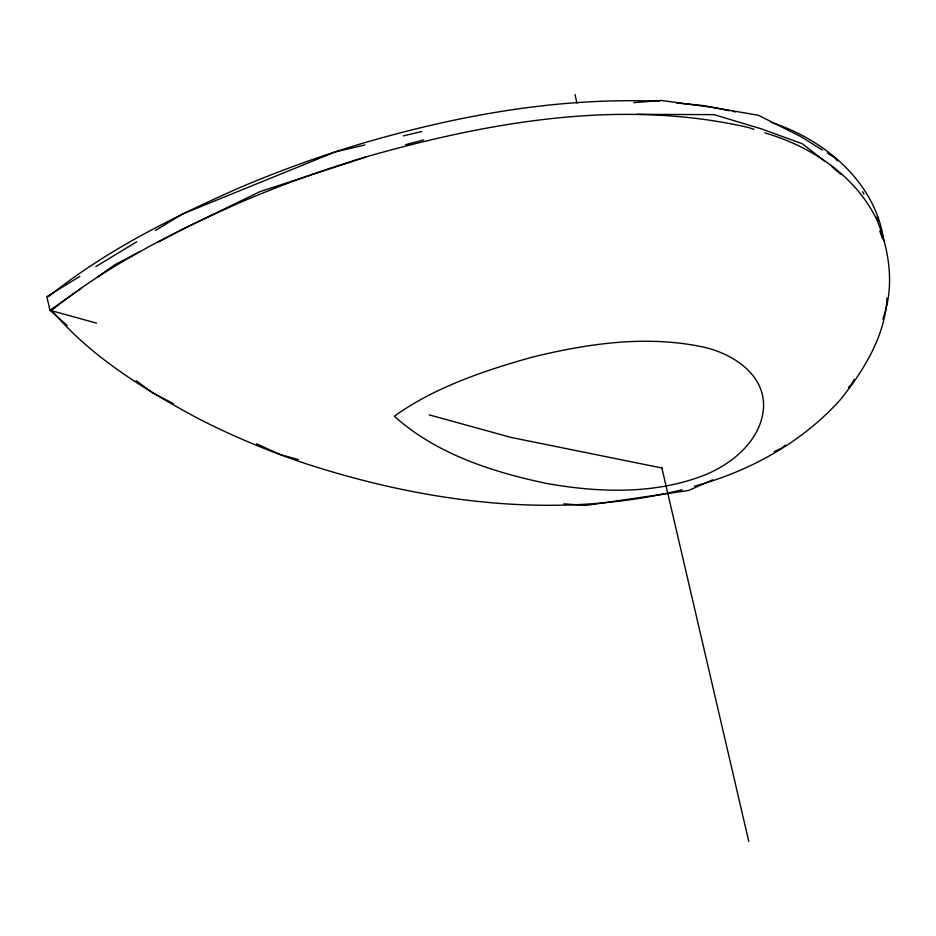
<?xml version="1.0" encoding="UTF-8"?>
<svg xmlns="http://www.w3.org/2000/svg" width="936" height="936" viewBox="0 0 936 936"><rect width="100%" height="100%" fill="white"/><g stroke="black" fill="none" stroke-linecap="round" stroke-linejoin="round"><path stroke-width="1.4" d="M887 298.128C885.128 336.094 863.811 370.375 840.668 399.333C802.199 442.295 749.876 471.253 694.535 486.182M882.847 318.954C894.734 287.071 889.61 250.661 876.845 219.784C855.293 175.383 811.196 146.39 764.841 132.9M854.182 379.443L851.491 384.427L848.425 387.399M48.485 296.642C105.148 250.906 171.241 218.111 237.463 188.616A855.574 610.237 -13.1 0 1 364.057 142.869C459.74 114.988 559.365 97.122 659.33 101.31M785.269 445.138L782.04 447.958L774.271 451.585M81.912 287.902L49.982 310.296L67.228 325.482M97.297 277.114L115.034 264.666L139.522 251.854M79.923 276.366L46.8 296.642L49.982 310.296L96.502 323.131M95.87 266.608L136.691 241.78M155.353 230.49L182.731 213.923L335.135 151.96L364.97 144.916M157.564 242.412L185.913 227.577L259.962 191.623L365.789 157.072M712.729 479.794L688.685 490.452L585.644 505.44L563.893 503.86M405.616 144.694L423.657 139.909M682.075 489.82C557.587 520.264 425.915 502.772 305.382 463.542A855.574 610.237 -13.1 0 1 197.168 418.006C144.238 389.353 90.769 356.862 51.667 310.296C108.319 264.56 174.424 231.765 240.634 202.281A855.574 610.237 -13.1 0 1 367.24 156.523C490.183 121.68 622.007 98.456 748.543 127.542L753.983 129.332M421.808 131.508L403.334 135.872M633.777 102.667L661.307 100.456L712.296 107.359L758.347 115.257L800.643 136.492L822.475 150.064M636.971 114.321L713.992 114.637L761.53 128.922L802.339 143.77L825.201 161.507M676.705 103.007L704.2 105.674L729.752 110.776M732.595 111.337L735.439 111.91M661.892 468L510.962 437.404L429.203 414.859M298.128 459.529L280.11 454.51L256.452 443.839M771.17 122.37C824.897 139.604 875.628 182.426 883.83 240.763M173.207 403.51L152.615 392.804L136.176 380.659M827.33 153.071L834.608 157.599L837.334 160.875M832.069 166.819L840.762 174.307M862.571 191.681L863.963 194.232M876.412 217.199L878.483 221.025M879.793 230.853L882.508 238.867M574.996 94.583L576.974 103.124M661.729 467.286L748.788 841.417M763.472 408.552C760.792 439.99 733.532 462.817 706.212 474.423C655.785 494.723 599.508 492.769 546.858 483.502C492.535 472.083 436.328 454.054 394.337 416.227C434.374 387.41 484.017 370.726 531.566 357.33C586.135 343.875 643.699 335.275 699.473 346.273C730.01 351.842 765.8 373.288 763.472 408.552"/></g></svg>
